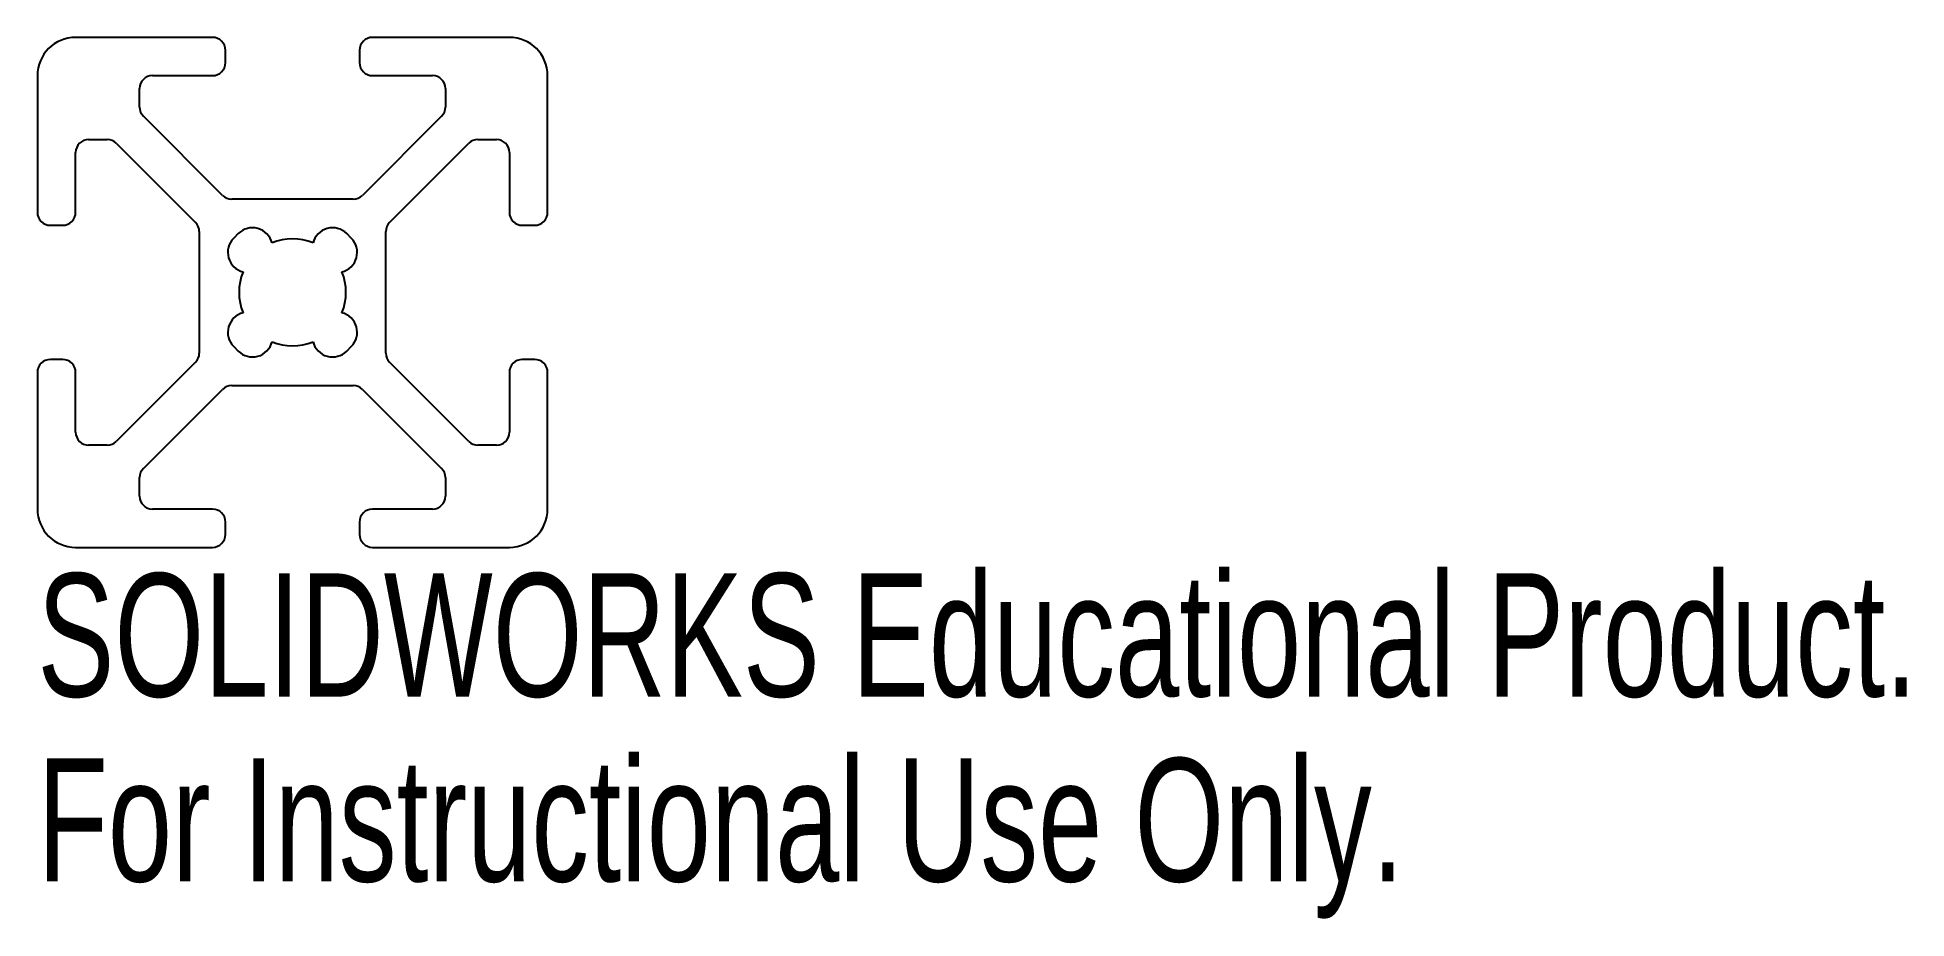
# Model space of a CAD drawing. Header units: millimetres. Extents: x -10 to 63.3, y -24.6 to 10.
import ezdxf

# ---------------------------------------------------------------- set-up
doc = ezdxf.new("R2010")
doc.units = ezdxf.units.MM
doc.styles.add('SLDTEXTSTYLE0', font='TXT', dxfattribs={"width": 0.7})

msp = doc.modelspace()

# ---------------------------------------------------------------- linework, layer by layer
at = {"color": 7, "linetype": 'Continuous', "lineweight": 25}
for p, q in [((-3.138, 10), (-8.5, 10)), ((8.5, 10), (3.138, 10)), ((-2.63, 9.008), (-2.63, 9.492)), ((2.63, 9.492), (2.63, 9.008)), ((-10, 8.5), (-10, 3.138)), ((-5.487, 8.5), (-3.138, 8.5)), ((3.138, 8.5), (5.487, 8.5)), ((10, 3.138), (10, 8.5)), ((-5.995, 7.266), (-5.995, 7.992)), ((5.995, 7.992), (5.995, 7.266)), ((-2.743, 3.804), (-5.846, 6.907)), ((5.846, 6.907), (2.743, 3.804)), ((-7.992, 5.995), (-7.266, 5.995)), ((7.266, 5.995), (7.992, 5.995)), ((-8.5, 3.138), (-8.5, 5.487)), ((-6.907, 5.846), (-3.804, 2.743)), ((3.804, 2.743), (6.907, 5.846)), ((8.5, 5.487), (8.5, 3.138)), ((2.384, 3.655), (-2.384, 3.655)), ((-9.492, 2.63), (-9.008, 2.63)), ((-3.655, 2.384), (-3.655, -2.384)), ((-2.124, 2.304), (-2.304, 2.124)), ((2.304, 2.124), (2.124, 2.304)), ((3.655, -2.384), (3.655, 2.384)), ((9.008, 2.63), (9.492, 2.63)), ((-2.304, -2.124), (-2.124, -2.304)), ((2.124, -2.304), (2.304, -2.124)), ((-9.008, -2.63), (-9.492, -2.63)), ((-3.804, -2.743), (-6.907, -5.846)), ((6.907, -5.846), (3.804, -2.743)), ((9.492, -2.63), (9.008, -2.63)), ((-10, -3.138), (-10, -8.5)), ((-8.5, -5.487), (-8.5, -3.138)), ((-2.384, -3.655), (2.384, -3.655)), ((8.5, -3.138), (8.5, -5.487)), ((10, -8.5), (10, -3.138)), ((-5.846, -6.907), (-2.743, -3.804)), ((2.743, -3.804), (5.846, -6.907)), ((-7.266, -5.995), (-7.992, -5.995)), ((7.992, -5.995), (7.266, -5.995)), ((-5.995, -7.992), (-5.995, -7.266)), ((5.995, -7.266), (5.995, -7.992)), ((-3.138, -8.5), (-5.487, -8.5)), ((5.487, -8.5), (3.138, -8.5)), ((-2.63, -9.492), (-2.63, -9.008)), ((2.63, -9.008), (2.63, -9.492)), ((-8.5, -10), (-3.138, -10)), ((3.138, -10), (8.5, -10))]:
    msp.add_line(p, q, dxfattribs=at)
for centre, radius, start, end in [((-8.5, 8.5), 1.5, 90, 180), ((-3.138, 9.492), 0.508, 0, 90), ((3.138, 9.492), 0.508, 90, 180), ((8.5, 8.5), 1.5, 0, 90), ((-3.138, 9.008), 0.508, 270, 0), ((3.138, 9.008), 0.508, 180, 270), ((-5.487, 7.992), 0.508, 90, 180), ((5.487, 7.992), 0.508, 0, 90), ((-5.487, 7.266), 0.508, 180, 225), ((5.487, 7.266), 0.508, 315, 0), ((-7.992, 5.487), 0.508, 90, 180), ((-7.266, 5.487), 0.508, 45, 90), ((7.266, 5.487), 0.508, 90, 135), ((7.992, 5.487), 0.508, 0, 90), ((-2.384, 4.163), 0.508, 225, 270), ((2.384, 4.163), 0.508, 270, 315), ((-9.492, 3.138), 0.508, 180, 270), ((-9.008, 3.138), 0.508, 270, 0), ((9.008, 3.138), 0.508, 180, 270), ((9.492, 3.138), 0.508, 270, 0), ((-4.163, 2.384), 0.508, 0, 45), ((-1.568, 1.748), 0.787, 13.80387, 135), ((1.568, 1.748), 0.787, 45, 166.19613), ((4.163, 2.384), 0.508, 135, 180), ((-1.748, 1.568), 0.787, 135, 256.19613), ((0, 0), 2.096, 67.4519, 112.5481), ((1.748, 1.568), 0.787, 283.80387, 45), ((0, 0), 2.096, 157.4519, 202.5481), ((0, 0), 2.096, 337.4519, 22.5481), ((-1.748, -1.568), 0.787, 103.80387, 225), ((1.748, -1.568), 0.787, 315, 76.19613), ((-1.568, -1.748), 0.787, 225, 346.19613), ((0, 0), 2.096, 247.4519, 292.5481), ((1.568, -1.748), 0.787, 193.80387, 315), ((-9.492, -3.138), 0.508, 90, 180), ((-9.008, -3.138), 0.508, 0, 90), ((-4.163, -2.384), 0.508, 315, 0), ((4.163, -2.384), 0.508, 180, 225), ((9.008, -3.138), 0.508, 90, 180), ((9.492, -3.138), 0.508, 0, 90), ((-2.384, -4.163), 0.508, 90, 135), ((2.384, -4.163), 0.508, 45, 90), ((-7.992, -5.487), 0.508, 180, 270), ((-7.266, -5.487), 0.508, 270, 315), ((7.266, -5.487), 0.508, 225, 270), ((7.992, -5.487), 0.508, 270, 0), ((-5.487, -7.266), 0.508, 135, 180), ((5.487, -7.266), 0.508, 0, 45), ((-5.487, -7.992), 0.508, 180, 270), ((5.487, -7.992), 0.508, 270, 0), ((-8.5, -8.5), 1.5, 180, 270), ((-3.138, -9.008), 0.508, 0, 90), ((3.138, -9.008), 0.508, 90, 180), ((8.5, -8.5), 1.5, 270, 0), ((-3.138, -9.492), 0.508, 270, 0), ((3.138, -9.492), 0.508, 180, 270)]:
    msp.add_arc(centre, radius, start, end, dxfattribs=at)

# ---------------------------------------------------------------- texts
at = {"color": 7, "linetype": 'Continuous', "char_height": 4.83362, "attachment_point": 1, "style": 'SLDTEXTSTYLE0'}
for s, insert in [('SOLIDWORKS Educational Product.', (-10, -11.02)), ('For Instructional Use Only.', (-10, -18.27))]:
    msp.add_mtext(s, dxfattribs=dict(at, insert=insert))

doc.saveas('drawing.dxf')
